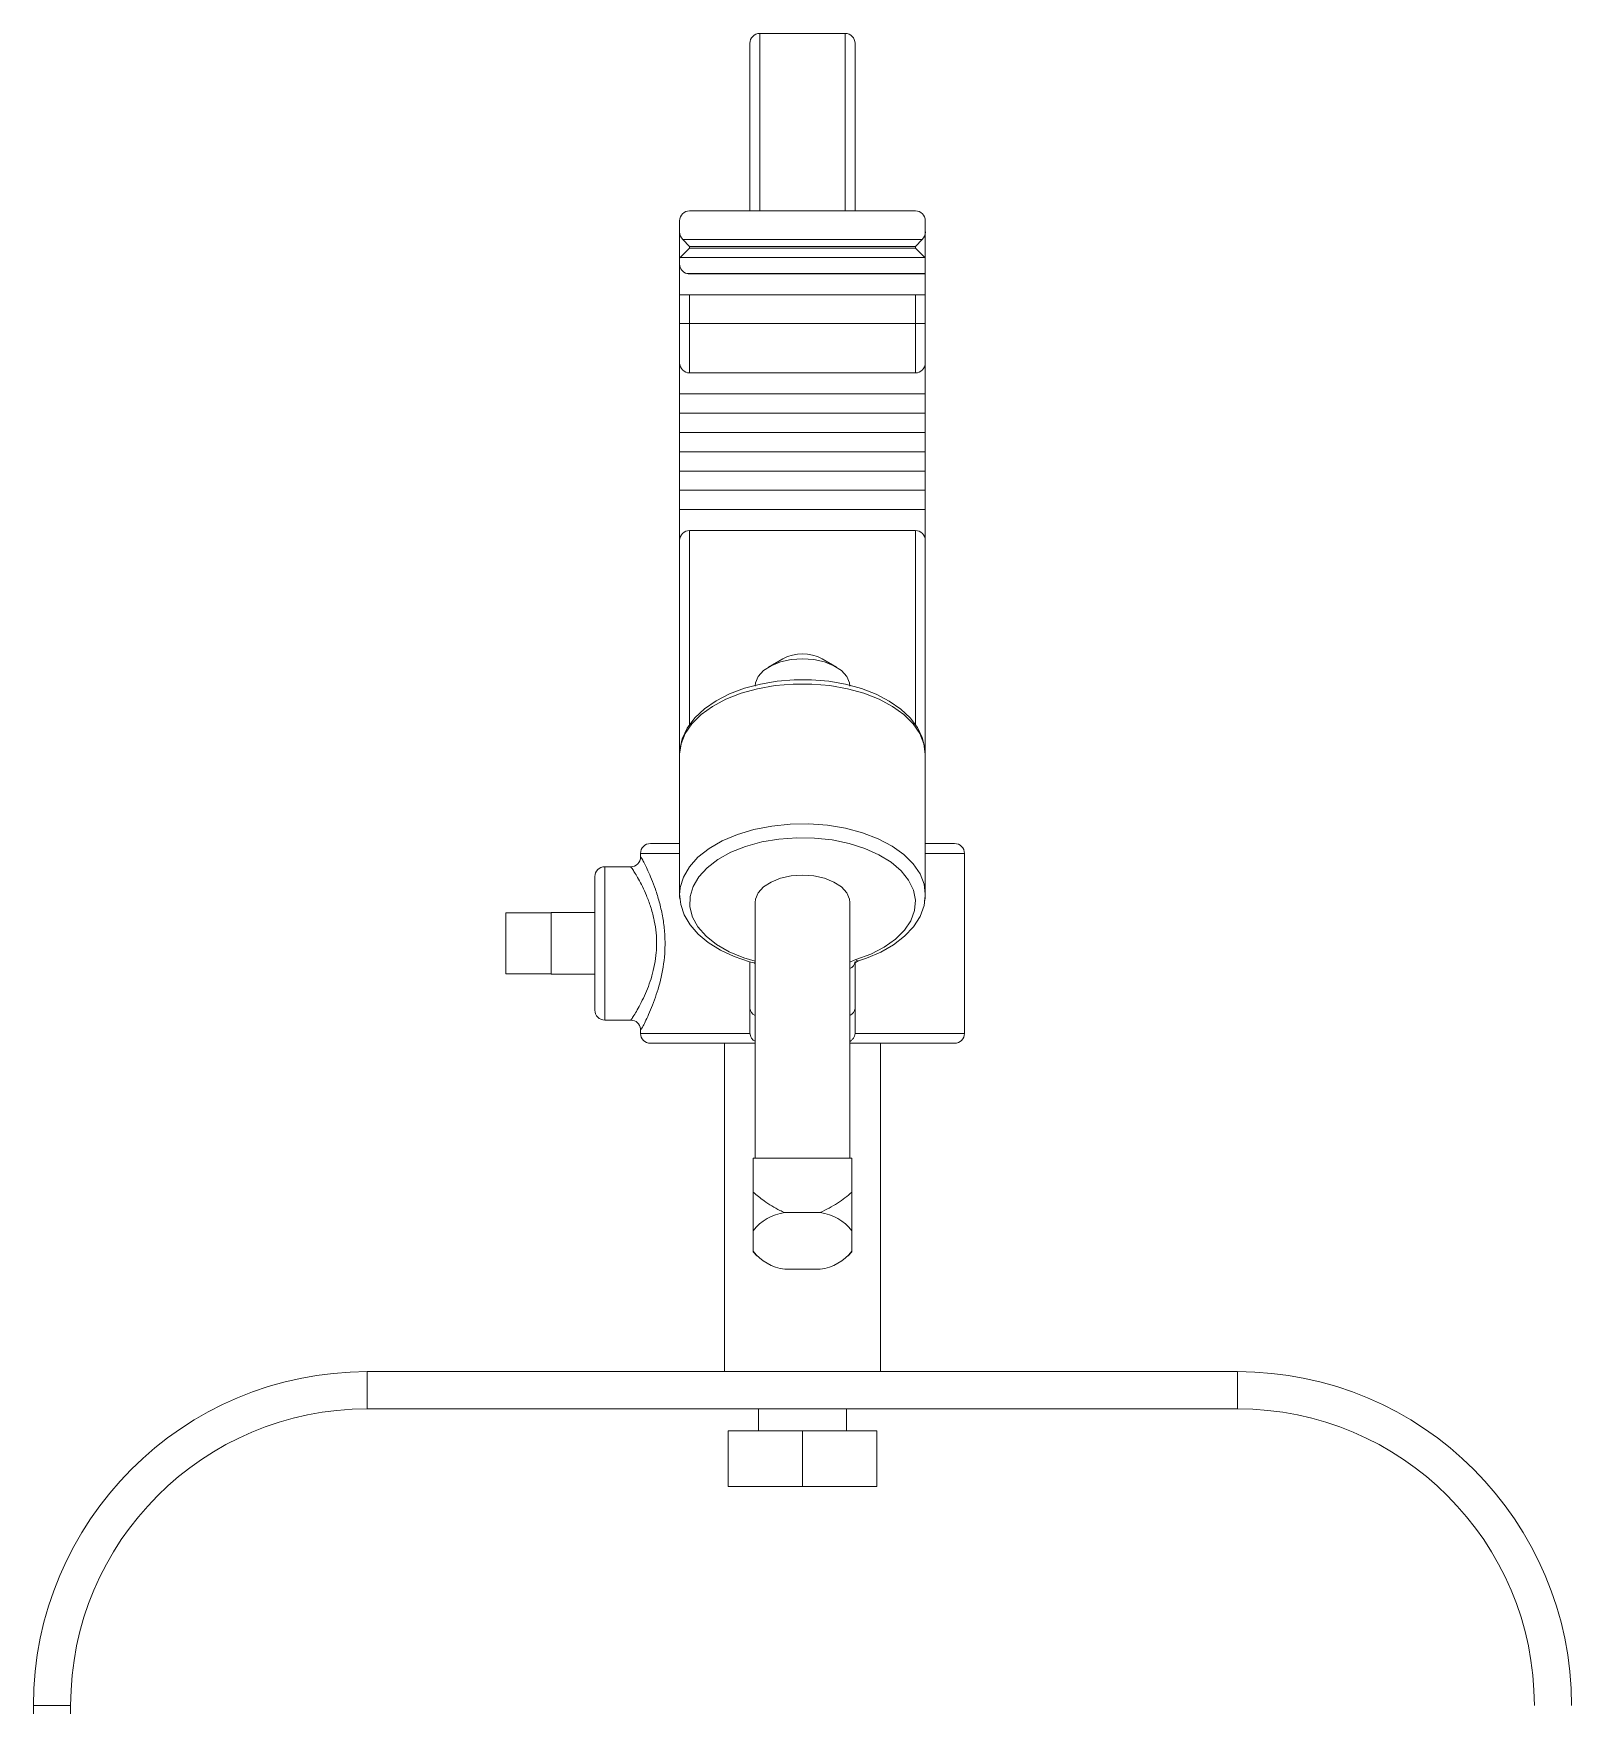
# Model space of a CAD drawing. Extents: x 16.7 to 113.1, y 4.5 to 84.5.
# Drawn here: x 50.07 to 57.85, y 44.09 to 52.54 of the extents above; entities that cross this region are included whole.
import ezdxf

# ---------------------------------------------------------------- set-up
doc = ezdxf.new("R2010")
doc.units = 0
doc.header["$MEASUREMENT"] = 0
doc.linetypes.add('SLD-SOLID', pattern=[0])
doc.layers.add('OBJECT', color=7, linetype='CONTINUOUS')

msp = doc.modelspace()

# ---------------------------------------------------------------- linework, layer by layer
at = {"layer": 'OBJECT', "linetype": 'SLD-SOLID', "lineweight": 15}
for p, q in [((53.7437, 52.5395), (53.7437, 51.6425)), ((53.7437, 52.5395), (54.1757, 52.5395)), ((54.1757, 51.6425), (54.1757, 52.5395)), ((53.6937, 51.6425), (53.6937, 52.4895)), ((54.2257, 52.4895), (54.2257, 51.6425)), ((53.6937, 52.2015), (53.6937, 51.7895)), ((54.2257, 52.2015), (54.2257, 51.7895)), ((53.6937, 51.7895), (53.6937, 51.6425)), ((54.2257, 51.7895), (54.2257, 51.6425)), ((53.3387, 51.5925), (53.3387, 51.5363)), ((53.3887, 51.6425), (53.7437, 51.6425)), ((53.7437, 51.6425), (54.1757, 51.6425)), ((54.5307, 51.6425), (54.1757, 51.6425)), ((54.5807, 51.5363), (54.5807, 51.5925)), ((53.3387, 51.4027), (53.3387, 51.5363)), ((53.3545, 51.4974), (53.3887, 51.4632)), ((53.3545, 51.4974), (54.5649, 51.4974)), ((54.5307, 51.4632), (54.5649, 51.4974)), ((54.5807, 51.5363), (54.5807, 51.4027)), ((53.3387, 51.4027), (53.3387, 51.3735)), ((53.3405, 51.4064), (53.3887, 51.4545)), ((54.5789, 51.4064), (53.3405, 51.4064)), ((53.3887, 51.4632), (53.3887, 51.4545)), ((54.5307, 51.4632), (53.3887, 51.4632)), ((53.3887, 51.4545), (54.5307, 51.4545)), ((54.5307, 51.4545), (54.5307, 51.4632)), ((54.5307, 51.4545), (54.5789, 51.4064)), ((54.5807, 51.3253), (54.5807, 51.4027)), ((53.3387, 51.2175), (53.3387, 51.3735)), ((53.3754, 51.3253), (54.5807, 51.3253)), ((54.5807, 51.3235), (53.3887, 51.3235)), ((54.5807, 51.3253), (54.5807, 51.3235)), ((54.5807, 51.3235), (54.5807, 51.2175)), ((54.5807, 51.2175), (53.3387, 51.2175)), ((53.3387, 51.0735), (53.3387, 51.2175)), ((53.3887, 51.2175), (53.3887, 51.0735)), ((54.5307, 51.0735), (54.5307, 51.2175)), ((54.5807, 51.2175), (54.5807, 51.0735)), ((53.3887, 51.0735), (53.3387, 51.0735)), ((53.3387, 50.8735), (53.3387, 51.0735)), ((53.3887, 51.0735), (54.5307, 51.0735)), ((53.3887, 51.0735), (53.3887, 50.8235)), ((54.5307, 51.0735), (54.5807, 51.0735)), ((54.5307, 50.8235), (54.5307, 51.0735)), ((54.5807, 51.0735), (54.5807, 50.8735)), ((53.3387, 50.7175), (53.3387, 50.8735)), ((54.5307, 50.8235), (53.3887, 50.8235)), ((54.5807, 50.8735), (54.5807, 50.7175)), ((54.5807, 50.7175), (53.3387, 50.7175)), ((53.3387, 50.62), (53.3387, 50.7175)), ((54.5807, 50.7175), (54.5807, 50.62)), ((54.5807, 50.62), (53.3387, 50.62)), ((53.3387, 50.5225), (53.3387, 50.62)), ((54.5807, 50.62), (54.5807, 50.5225)), ((54.5807, 50.5225), (53.3387, 50.5225)), ((53.3387, 50.425), (53.3387, 50.5225)), ((54.5807, 50.5225), (54.5807, 50.425)), ((54.5807, 50.425), (53.3387, 50.425)), ((53.3387, 50.3275), (53.3387, 50.425)), ((54.5807, 50.425), (54.5807, 50.3275)), ((54.5807, 50.3275), (53.3387, 50.3275)), ((53.3387, 50.23), (53.3387, 50.3275)), ((54.5807, 50.3275), (54.5807, 50.23)), ((54.5807, 50.23), (53.3387, 50.23)), ((53.3387, 50.1325), (53.3387, 50.23)), ((54.5807, 50.23), (54.5807, 50.1325)), ((54.5807, 50.1325), (53.3387, 50.1325)), ((53.3387, 49.9765), (53.3387, 50.1325)), ((54.5807, 50.1325), (54.5807, 49.9765)), ((53.3387, 48.8953), (53.3387, 49.9765)), ((54.5307, 50.0265), (53.3887, 50.0265)), ((53.3887, 50.0265), (53.3887, 49.0435)), ((54.5307, 49.0439), (54.5307, 50.0265)), ((54.5807, 49.9765), (54.5807, 48.8953)), ((53.8598, 49.3783), (53.7884, 49.3366)), ((54.1311, 49.3366), (54.0597, 49.3783)), ((53.3387, 48.8953), (53.3387, 48.7159)), ((54.5807, 48.8953), (54.5807, 48.7159)), ((53.3387, 48.7159), (53.3387, 48.1876)), ((54.5807, 48.1876), (54.5807, 48.7159)), ((53.1907, 48.4445), (53.3387, 48.4445)), ((54.5807, 48.4445), (54.7287, 48.4445)), ((53.1407, 48.3945), (53.1407, 48.3757)), ((53.3387, 48.3945), (53.1407, 48.3945)), ((54.7787, 48.3945), (54.5807, 48.3945)), ((54.7787, 47.4845), (54.7787, 48.3945)), ((52.9097, 47.9395), (52.9097, 48.277)), ((53.0919, 48.327), (52.9597, 48.327)), ((52.9597, 48.327), (52.9597, 47.9395)), ((53.3387, 48.1876), (53.3391, 48.1992)), ((53.3387, 48.1755), (53.3387, 48.1876)), ((54.5807, 48.1876), (54.5807, 48.1755)), ((53.7197, 48.1466), (53.7197, 46.8532)), ((54.1997, 46.8532), (54.1997, 48.1466)), ((52.4597, 47.7855), (52.4597, 48.0935)), ((52.4597, 48.0935), (52.6897, 48.0935)), ((52.9097, 48.0955), (52.6897, 48.0955)), ((52.6897, 48.0935), (52.6897, 48.0955)), ((52.6897, 47.9644), (52.6897, 48.0935)), ((52.6897, 47.9146), (52.6897, 47.9644)), ((52.9097, 47.602), (52.9097, 47.9395)), ((52.9597, 47.9395), (52.9597, 47.552)), ((52.6897, 47.7855), (52.6897, 47.9146)), ((53.6937, 47.6111), (53.6937, 47.8458)), ((54.2257, 47.8481), (54.2257, 47.6111)), ((54.2433, 47.8508), (54.2437, 47.851)), ((52.4597, 47.7855), (52.6897, 47.7855)), ((52.6897, 47.7835), (52.6897, 47.7855)), ((52.6897, 47.7835), (52.9097, 47.7835)), ((53.6937, 47.4892), (53.6937, 47.6111)), ((54.2257, 47.6111), (54.2257, 47.4892)), ((52.9597, 47.552), (53.0937, 47.552)), ((53.1407, 47.5081), (53.1407, 47.4845)), ((53.1407, 47.4845), (53.694, 47.4845)), ((53.7197, 47.4345), (53.1907, 47.4345)), ((53.5647, 47.4345), (53.5647, 45.7745)), ((54.7287, 47.4345), (54.1997, 47.4345)), ((54.2255, 47.4845), (54.7787, 47.4845)), ((54.3547, 45.7745), (54.3547, 47.4345)), ((54.2097, 46.8532), (53.7097, 46.8532)), ((53.7097, 46.6815), (53.7097, 46.8532)), ((54.2097, 46.6815), (54.2097, 46.8532)), ((54.0498, 46.5788), (53.8697, 46.5788)), ((53.7097, 46.4871), (53.7097, 46.3838)), ((54.2097, 46.3838), (54.2097, 46.4871)), ((53.7097, 46.3794), (53.7281, 46.3607)), ((54.1913, 46.3607), (54.2097, 46.3794)), ((53.8697, 46.292), (54.0498, 46.292)), ((51.7597, 45.7745), (51.7597, 45.5865)), ((56.1597, 45.7745), (51.7597, 45.7745)), ((56.1597, 45.5865), (56.1597, 45.7745)), ((56.1597, 45.5865), (51.7597, 45.5865)), ((53.7372, 45.5865), (53.7372, 45.4745)), ((54.1822, 45.4745), (54.1822, 45.5865)), ((53.5847, 45.1945), (53.5847, 45.4745)), ((53.9597, 45.4745), (53.5847, 45.4745)), ((53.9597, 45.1945), (53.9597, 45.4745)), ((54.3347, 45.4745), (53.9597, 45.4745)), ((54.3347, 45.1945), (54.3347, 45.4745)), ((53.9597, 45.1945), (53.5847, 45.1945)), ((54.3347, 45.1945), (53.9597, 45.1945)), ((50.2597, 44.0865), (50.0717, 44.0865)), ((50.0717, 44.0865), (50.0717, 36.5315)), ((50.2597, 44.0865), (50.2597, 38.1363))]:
    msp.add_line(p, q, dxfattribs=at)
at = {"layer": 'OBJECT', "linetype": 'SLD-SOLID', "lineweight": 15, "flags": 128}
for points in [[(54.1997, 49.2402), (54.198, 49.2568), (54.1841, 49.289), (54.1572, 49.3184), (54.1189, 49.3432), (54.0713, 49.3621), (54.0172, 49.3738), (53.9597, 49.3778), (53.9023, 49.3738), (53.8482, 49.3621), (53.8006, 49.3432), (53.7622, 49.3184), (53.7353, 49.289), (53.7215, 49.2568), (53.7197, 49.2402)], [(54.5807, 48.8953), (54.5786, 48.9274), (54.5652, 48.9805), (54.5403, 49.0313), (54.5039, 49.0794), (54.4565, 49.124), (54.3986, 49.1643), (54.3317, 49.199), (54.2573, 49.2276), (54.1772, 49.2495), (54.0928, 49.2643), (54.0059, 49.2718), (53.9181, 49.272), (53.8312, 49.2648), (53.7467, 49.2504), (53.6663, 49.229), (53.5915, 49.2007), (53.5238, 49.166), (53.4646, 49.1253), (53.4152, 49.079), (53.3772, 49.0281), (53.3519, 48.9741), (53.3399, 48.9188), (53.3387, 48.8953)], [(54.5807, 48.8953), (54.5738, 48.9484), (54.5531, 49.0003), (54.5192, 49.0499), (54.4728, 49.096), (54.415, 49.1376), (54.3469, 49.1738), (54.2702, 49.2038), (54.1866, 49.2269), (54.0979, 49.2426), (54.0061, 49.2505), (53.9133, 49.2505), (53.8215, 49.2426), (53.7329, 49.2269), (53.6492, 49.2038), (53.5725, 49.1738), (53.5045, 49.1376), (53.4466, 49.096), (53.4002, 49.0499), (53.3663, 49.0003), (53.3457, 48.9484), (53.3387, 48.8953)], [(53.3391, 48.1992), (53.3415, 48.2213), (53.3577, 48.2749), (53.3879, 48.3264), (53.4314, 48.3748), (53.4873, 48.4187), (53.5541, 48.4573), (53.6305, 48.4896), (53.7145, 48.5148), (53.8042, 48.5324), (53.8976, 48.542), (53.9924, 48.5433), (54.0864, 48.5363), (54.1775, 48.5211), (54.2635, 48.4982), (54.3424, 48.4681), (54.4124, 48.4314), (54.4719, 48.389), (54.5194, 48.3419), (54.5538, 48.2912), (54.5744, 48.2381), (54.5807, 48.1876)], [(54.2286, 47.8577), (54.305, 47.8858), (54.3726, 47.9204), (54.4298, 47.9607), (54.4752, 48.0058), (54.5076, 48.0543), (54.5262, 48.1052), (54.5304, 48.1572), (54.5203, 48.2089), (54.4961, 48.259), (54.4583, 48.3063), (54.4079, 48.3495), (54.3463, 48.3877), (54.2749, 48.4197), (54.1955, 48.4449), (54.1102, 48.4625), (54.0211, 48.4722), (53.9305, 48.4737), (53.8406, 48.4669), (53.7537, 48.4521), (53.672, 48.4295), (53.5976, 48.3998), (53.5322, 48.3637), (53.4777, 48.3222), (53.4353, 48.2762), (53.4062, 48.227), (53.391, 48.1757), (53.3901, 48.1237), (53.4036, 48.0722), (53.4312, 48.0227), (53.472, 47.9763), (53.5252, 47.9341), (53.5893, 47.8974), (53.6628, 47.8669), (53.7197, 47.8494)], [(54.1997, 48.1466), (54.198, 48.1632), (54.1841, 48.1954), (54.1572, 48.2248), (54.1189, 48.2497), (54.0713, 48.2685), (54.0172, 48.2803), (53.9597, 48.2843), (53.9023, 48.2803), (53.8482, 48.2685), (53.8006, 48.2497), (53.7622, 48.2248), (53.7353, 48.1954), (53.7215, 48.1632), (53.7197, 48.1466)], [(53.3402, 48.201), (53.3387, 48.1896), (53.3445, 48.1353), (53.3623, 48.083), (53.3915, 48.0332), (53.4321, 47.9863), (53.4836, 47.9432), (53.545, 47.9049), (53.6149, 47.8724), (53.6916, 47.8463), (53.714, 47.8407)], [(54.5807, 48.1876), (54.5807, 48.1839), (54.5806, 48.1805)], [(53.3387, 48.1755), (53.3397, 48.1657), (53.3413, 48.1598)], [(54.2433, 47.8508), (54.284, 47.8645), (54.3561, 47.8954), (54.4205, 47.9325), (54.476, 47.9756), (54.521, 48.0238), (54.554, 48.0762), (54.574, 48.131), (54.5799, 48.1793)], [(54.5772, 48.1571), (54.5798, 48.1657), (54.5807, 48.1755)], [(54.2241, 47.8412), (54.224, 47.8408), (54.2271, 47.8435), (54.2354, 47.848), (54.2433, 47.8508)]]:
    msp.add_lwpolyline(points, dxfattribs=at)
at = {"layer": 'OBJECT', "linetype": 'SLD-SOLID', "lineweight": 15}
for centre, radius, start, end in [((53.7437, 52.4895), 0.05, 90, 180), ((54.1757, 52.4895), 0.05, 0, 90), ((53.3887, 51.5925), 0.05, 90, 180), ((54.5307, 51.5925), 0.05, 0, 90), ((53.3887, 51.3735), 0.05, 180, 254.52803), ((53.3887, 51.3735), 0.05, 254.52803, 270), ((53.3887, 50.8735), 0.05, 180, 270), ((54.5307, 50.8735), 0.05, 270, 0), ((53.3887, 49.9765), 0.05, 90, 180), ((54.5307, 49.9765), 0.05, 0, 90), ((53.9597, 49.1898), 0.2134, 62.06618, 117.93382), ((53.1907, 48.3945), 0.05, 90, 180), ((54.7287, 48.3945), 0.05, 0, 90), ((53.0937, 48.3741), 0.0469, 267.96879, 2.07229), ((52.9597, 48.277), 0.05, 90, 180), ((54.2593, 47.7532), 0.1089, 106.33805, 123.14559), ((54.1847, 47.8504), 0.0411, 291.43653, 356.7835), ((54.2413, 47.8657), 0.015, 212.3553, 277.52144), ((52.9597, 47.602), 0.05, 180, 270), ((53.7347, 47.6134), 0.0411, 183.2165, 248.56347), ((54.1847, 47.6134), 0.0411, 291.43653, 356.7835), ((53.0928, 47.5035), 0.0478, 4.71391, 89.72229), ((53.1907, 47.4845), 0.05, 180, 270), ((54.7287, 47.4845), 0.05, 270, 0), ((53.9027, 46.336), 0.2451, 97.73943, 141.9357), ((54.0168, 46.336), 0.2451, 38.0643, 82.26057), ((53.9027, 46.5349), 0.2451, 218.0643, 262.26057), ((54.0168, 46.5349), 0.2451, 277.73943, 321.9357), ((51.7597, 44.0865), 1.688, 90, 180), ((56.1597, 44.0865), 1.688, 0, 90), ((51.7597, 44.0865), 1.5, 90, 180), ((56.1597, 44.0865), 1.5, 0, 90)]:
    msp.add_arc(centre, radius, start, end, dxfattribs=at)
for centre, major_axis, ratio, start_param, end_param in [((53.3887, 51.5363), (0, 0.0533), 0.938361, 1.570796, 2.387984), ((54.5307, 51.5363), (0, 0.0533), 0.938361, 3.895202, 4.712389), ((53.3887, 51.4027), (0.05, 0), 0.276798, 2.871556, 3.141593), ((54.5307, 51.4027), (0.05, 0), 0.276798, 0, 0.270037)]:
    msp.add_ellipse(centre, major_axis=major_axis, ratio=ratio, start_param=start_param, end_param=end_param, dxfattribs=at)
for points, knots in [([(53.1411, 48.3757), (53.1409, 48.3761), (53.1393, 48.382), (53.1497, 48.3651), (53.1779, 48.3099), (53.2107, 48.2314), (53.2363, 48.1503), (53.2526, 48.0805), (53.263, 48.0061), (53.2655, 47.9414), (53.262, 47.855), (53.2445, 47.7508), (53.2127, 47.654), (53.1865, 47.5899), (53.1677, 47.5493), (53.1529, 47.5204), (53.1419, 47.501), (53.1429, 47.5058), (53.1434, 47.5081)], [0, 0, 0, 0, 0.00615, 0.09662, 0.187215, 0.287407, 0.34236, 0.398965, 0.451849, 0.506595, 0.53694, 0.637378, 0.735889, 0.788472, 0.842562, 0.894619, 0.948683, 1, 1, 1, 1]), ([(53.0937, 47.5567), (53.0934, 47.5554), (53.0927, 47.5521), (53.1037, 47.5684), (53.1242, 47.6017), (53.1597, 47.6678), (53.2004, 47.771), (53.2193, 47.8643), (53.2241, 47.9599), (53.2181, 48.0179), (53.2046, 48.0814), (53.1921, 48.1263), (53.1648, 48.1986), (53.1305, 48.2668), (53.0992, 48.3183), (53.0942, 48.3231), (53.0919, 48.3254)], [0, 0, 0, 0, 0.038259, 0.094155, 0.150098, 0.261064, 0.362088, 0.462941, 0.493158, 0.592907, 0.600231, 0.65704, 0.713904, 0.818093, 0.913367, 1, 1, 1, 1]), ([(53.7197, 47.4444), (53.7155, 47.4472), (53.707, 47.4528), (53.6985, 47.4661), (53.6948, 47.4774), (53.6941, 47.4833), (53.694, 47.4845)], [0, 0, 0, 0, 0.323001, 0.650915, 0.933731, 1, 1, 1, 1]), ([(54.2255, 47.4845), (54.2246, 47.4794), (54.2228, 47.4694), (54.2146, 47.4564), (54.207, 47.4477), (54.2011, 47.445), (54.1997, 47.4444)], [0, 0, 0, 0, 0.293132, 0.58511, 0.905329, 1, 1, 1, 1]), ([(53.7097, 46.6815), (53.7281, 46.6669), (53.7701, 46.6333), (53.8239, 46.5984), (53.8615, 46.5823), (53.8697, 46.5788)], [0, 0, 0, 0, 0.376951, 0.863751, 1, 1, 1, 1]), ([(53.7097, 46.4871), (53.7097, 46.517), (53.7097, 46.5794), (53.7097, 46.6466), (53.7097, 46.6815)], [0, 0, 0, 0, 0.4805048, 1, 1, 1, 1]), ([(54.0498, 46.5788), (54.0798, 46.5938), (54.138, 46.623), (54.1863, 46.6624), (54.2097, 46.6815)], [0, 0, 0, 0, 0.515407, 1, 1, 1, 1]), ([(54.2097, 46.6815), (54.2097, 46.6466), (54.2097, 46.5794), (54.2097, 46.517), (54.2097, 46.4871)], [0, 0, 0, 0, 0.519495, 1, 1, 1, 1]), ([(53.7097, 46.3813), (53.7097, 46.3808), (53.7097, 46.3798), (53.7097, 46.3826), (53.7097, 46.3838)], [0, 0, 0, 0, 0.575589, 1, 1, 1, 1]), ([(54.2097, 46.3838), (54.2097, 46.3826), (54.2097, 46.3798), (54.2097, 46.3807), (54.2097, 46.3813)], [0, 0, 0, 0, 0.424497, 1, 1, 1, 1])]:
    msp.add_open_spline(points, degree=3, knots=knots, dxfattribs=at)
for points in [[(53.7197, 47.8399), (53.714, 47.8406)], [(53.694, 47.4845), (53.6937, 47.4892)], [(54.2257, 47.4892), (54.2255, 47.4845)]]:
    msp.add_open_spline(points, degree=1, dxfattribs=at)

doc.saveas('drawing.dxf')
